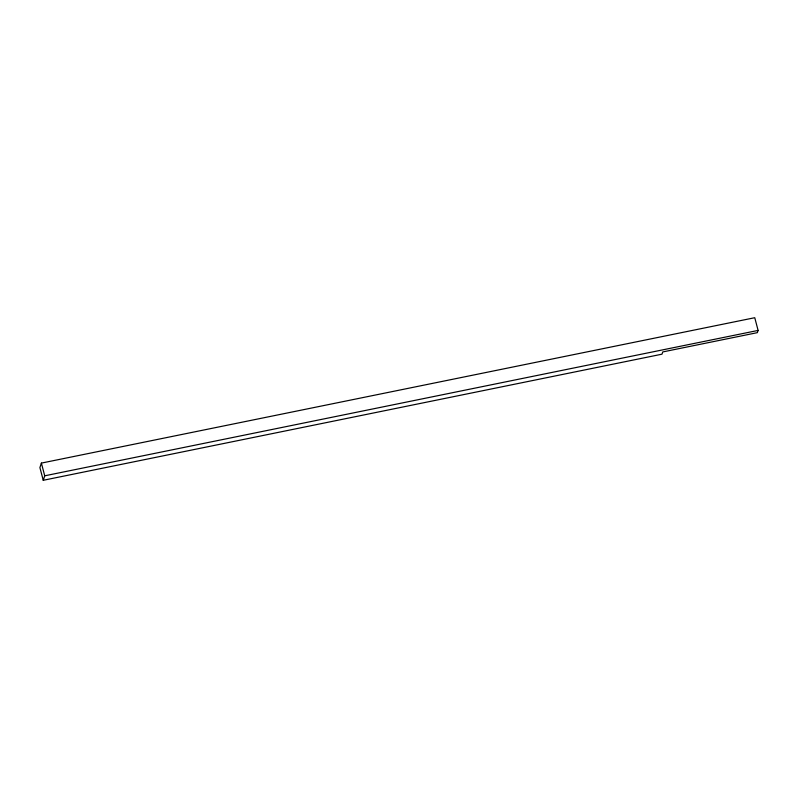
<?xml version="1.0" encoding="UTF-8"?>
<svg xmlns="http://www.w3.org/2000/svg" width="798" height="798" viewBox="0 0 798 798"><rect width="100%" height="100%" fill="white"/><g stroke="black" fill="none" stroke-linecap="round" stroke-linejoin="round"><path stroke-width="1.2" d="M41.386 463.099L39.9 467.578L43.242 480.286L662.001 354.182L662.739 351.938L757.352 332.656L758.1 330.422L754.758 317.714L41.386 463.099L44.728 475.808L43.242 480.286M44.728 475.808L758.1 330.422"/></g></svg>
